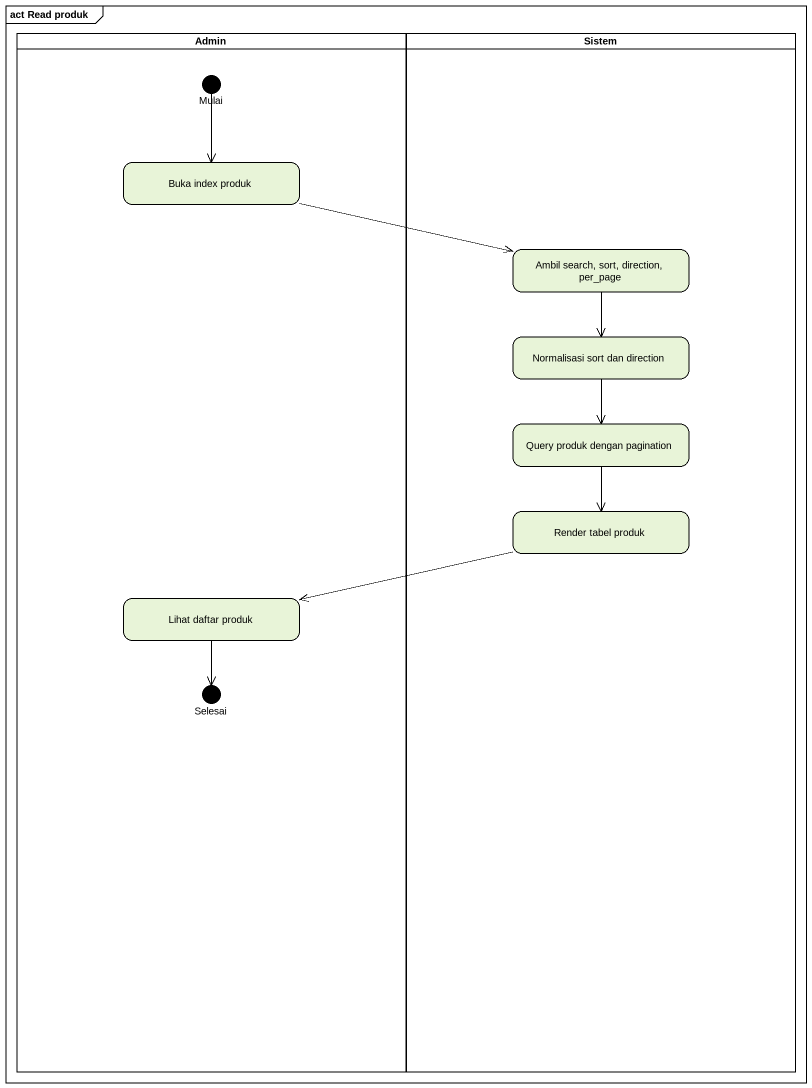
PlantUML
@startuml
mainframe act Read produk
hide empty description
state Admin <<partition>> {
  state Mulai <<choice>>
  state "Buka index produk" as Buka_index_produk
  state "Lihat daftar produk" as Lihat_daftar_produk
  state Selesai <<choice>>
}
state Sistem <<partition>> {
  state "Ambil search, sort, direction, per_page" as Ambil_search_sort_direction
  state "Normalisasi sort dan direction" as Normalisasi_sort_dan
  state "Query produk dengan pagination" as Query_produk_dengan
  state "Render tabel produk" as Render_tabel_produk
}
Mulai --> Buka_index_produk
Buka_index_produk -right-> Ambil_search_sort_direction
Ambil_search_sort_direction --> Normalisasi_sort_dan
Normalisasi_sort_dan --> Query_produk_dengan
Query_produk_dengan --> Render_tabel_produk
Render_tabel_produk -left-> Lihat_daftar_produk
Lihat_daftar_produk --> Selesai
@enduml
